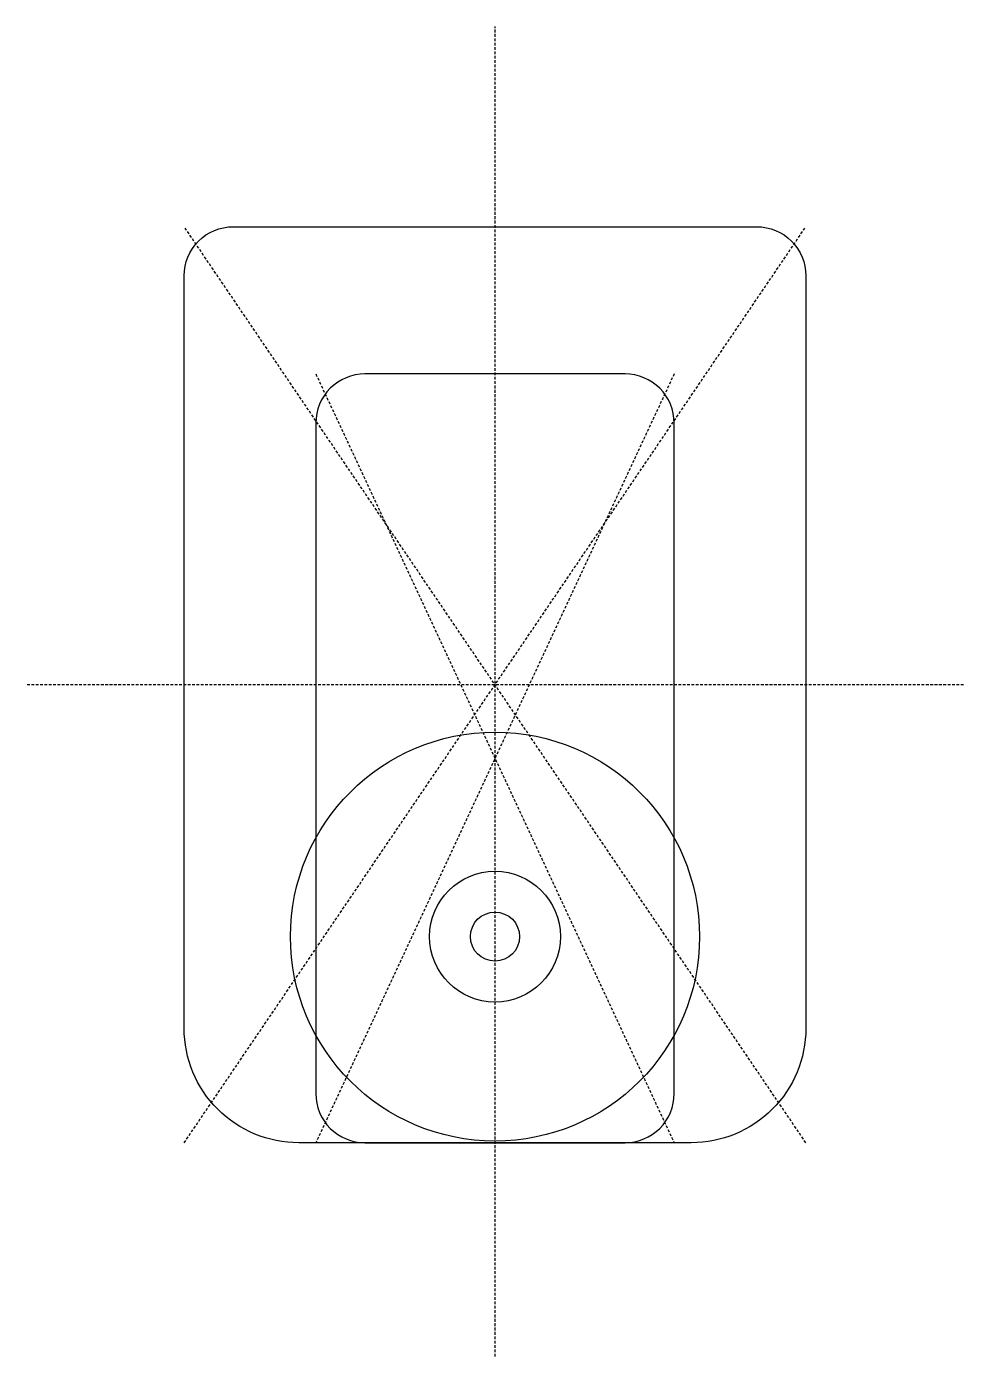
# Model space of a CAD drawing. Header units: millimetres. Extents: x -28.6 to 28.6, y -41.1 to 40.2.
import ezdxf

# ---------------------------------------------------------------- set-up
doc = ezdxf.new("R2010")
doc.units = ezdxf.units.MM
doc.linetypes.add('DASHED', pattern=[0.2067, 0.1654, -0.0413])

msp = doc.modelspace()

# ---------------------------------------------------------------- linework, layer by layer
at = {"color": 2, "linetype": 'DASHED', "lineweight": 25, "true_color": 0xffff00}
for p, q in [((0, -41.064), (0, 40.236)), ((-19, -28), (19, 28)), ((19, -28), (-19, 28)), ((10.95, 19), (-10.95, -28)), ((-10.95, 19), (10.95, -28)), ((28.63, 0), (-28.63, 0))]:
    msp.add_line(p, q, dxfattribs=at)
for points in [[(12, -28), (-12, -28, -0.414214), (-19, -21), (-19, 25, -0.414214), (-16, 28), (16, 28, -0.414214), (19, 25), (19, -21, -0.414214)], [(7.95, 19), (-7.95, 19, 0.414214), (-10.95, 16), (-10.95, -25, 0.414214), (-7.95, -28), (7.95, -28, 0.414214), (10.95, -25), (10.95, 16, 0.414214)]]:
    msp.add_lwpolyline(points, format="xyb", close=True)
for radius in [12.5, 4, 1.5]:
    msp.add_circle((0, -15.4), radius)

doc.saveas('drawing.dxf')
